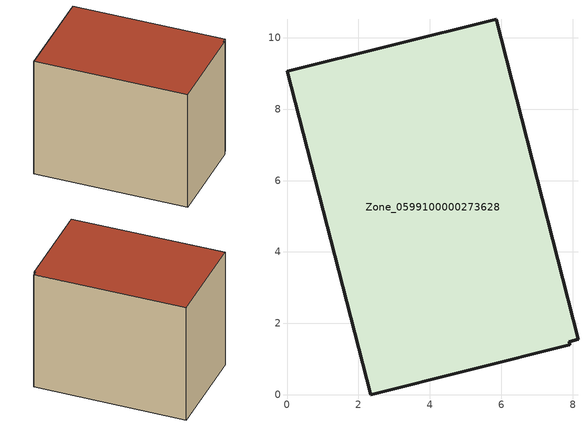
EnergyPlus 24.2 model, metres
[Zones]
Zone_0599100000273628
 floor ground (C_G): 8.14,1.55 7.89,1.49 7.91,1.4 2.34,0 0,9.05 5.85,10.52 z0
 wall outside (C_F): 8.14,1.55 5.85,10.52 0,9.05 2.34,0 7.91,1.4 7.89,1.49 8.14,1.55 z0:7.68
 roof outside (C_R): 7.89,1.49 8.14,1.55 5.85,10.52 0,9.05 2.34,0 7.91,1.4 z7.68
[BUILDING]
Pand.0599100000273628: North Axis=0; Terrain=City; Loads Convergence Tolerance Value=0.04; Temperature Convergence Tolerance Value=0.4; Solar Distribution=FullExterior; Maximum Number of Warmup Days=25; Minimum Number of Warmup Days=1
[Site:Location]
Rotterdam.The.Hague.AP_ZH_NLD Design_Conditions: Latitude=51.96; Longitude=4.45; Time Zone=1; Elevation=-4.5
[SITE:GROUNDTEMPERATURE:BUILDINGSURFACE]
18, 18, 18, 18, 18, 18, 18, 18, 18, 18, 18, 18
[MATERIAL] Thermal Absorptance=0.9; Solar Absorptance=0.7; Visible Absorptance=0.7
Name | Roughness | Thickness | Conductivity | Density | Specific Heat
G.TI.1965-1974 | MediumSmooth | 0.15 | 0.882353 | 540 | 1210
F.TI.1965-1974 | Rough | 0.3 | 0.697674 | 1920 | 840
R.TI.1965-1974 | MediumRough | 0.2 | 0.232558 | 1500 | 1000
[CONSTRUCTION]
C_G: G.TI.1965-1974
C_F: F.TI.1965-1974
C_R: R.TI.1965-1974
[ZONE]
Zone_0599100000273628: Type=1; Multiplier=1; Ceiling Height=Autocalculate; Volume=Autocalculate; Floor Area=autocalculate; Part of Total Floor Area=Yes
[ZONEINFILTRATION:DESIGNFLOWRATE]
Infil_Zone_0599100000273628: Zone or ZoneList or Space or SpaceList=Zone_0599100000273628; Schedule=AlwaysOn; Design Flow Rate Calculation Method=Flow/Area; Flow Rate per Floor Area=0.003; Constant Term Coefficient=1; Temperature Term Coefficient=0; Velocity Term Coefficient=0; Velocity Squared Term Coefficient=0
[HVACTEMPLATE:ZONE:IDEALLOADSAIRSYSTEM]
Zone_0599100000273628: Maximum Heating Supply Air Temperature=50; Minimum Cooling Supply Air Temperature=13; Maximum Heating Supply Air Humidity Ratio=0.0156; Minimum Cooling Supply Air Humidity Ratio=0.0077; Heating Limit=NoLimit; Cooling Limit=NoLimit; Dehumidification Control Type=ConstantSensibleHeatRatio; Cooling Sensible Heat Ratio=0.7; Dehumidification Setpoint=60; Humidification Control Type=None; Humidification Setpoint=30; Outdoor Air Method=None; Outdoor Air Flow Rate per Person=0.00944; Outdoor Air Flow Rate per Zone Floor Area=0; Outdoor Air Flow Rate per Zone=0; Demand Controlled Ventilation Type=None; Outdoor Air Economizer Type=NoEconomizer; Heat Recovery Type=None; Sensible Heat Recovery Effectiveness=0.7; Latent Heat Recovery Effectiveness=0.65
[ZONECONTROL:THERMOSTAT]
ThermostatControl_Zone_0599100000273628: Zone or ZoneList=Zone_0599100000273628; Control Type Schedule=DualSetpointControlType; Control 1=Thermostat_Zone_0599100000273628; Temperature Difference Between Cutout And Setpoint=0
[THERMOSTATSETPOINT:DUALSETPOINT]
Thermostat_Zone_0599100000273628: Heating Setpoint Temperature Schedule=HeatingSetpoint_Zone_0599100000273628; Cooling Setpoint Temperature Schedule=CoolingSetpoint_Zone_0599100000273628
[SCHEDULE:COMPACT]
HeatingSetpoint_Zone_0599100000273628: Through: 12/31, For: AllDays, Until: 24:00, 21
CoolingSetpoint_Zone_0599100000273628: Through: 12/31, For: AllDays, Until: 24:00, 24
DualSetpointControlType: Through: 12/31, For: AllDays, Until: 24:00, 4
AlwaysOn: Through: 12/31, For: AllDays, Until: 24:00, 1
